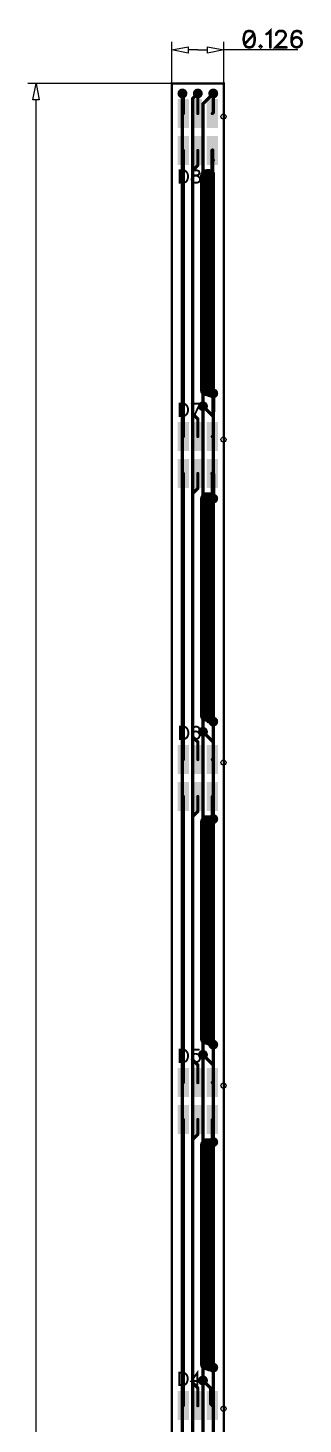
# Model space of a CAD drawing. Extents: x -0.35 to 0.35, y 0 to 6.85.
# Drawn here: x -0.315 to 0.354, y 3.45 to 6.853 of the extents above; entities that cross this region are included whole.
import ezdxf

# ---------------------------------------------------------------- set-up
doc = ezdxf.new("R2010")
doc.units = 0
for name, color, linetype in [('Board_Outline', 13, 'CONTINUOUS'), ('Bottom', 6, 'CONTINUOUS'), ('Drill_Bottom', 8, 'CONTINUOUS'), ('Drill_Top', 7, 'CONTINUOUS'), ('Top', 5, 'CONTINUOUS'), ('Top_Dimension', 14, 'CONTINUOUS'), ('Top_Mask', 3, 'CONTINUOUS'), ('Top_Paste', 4, 'CONTINUOUS'), ('Top_Silk', 2, 'CONTINUOUS')]:
    doc.layers.add(name, color=color, linetype=linetype)

msp = doc.modelspace()

# ---------------------------------------------------------------- linework, layer by layer
at = {"layer": 'Board_Outline', "linetype": 'CONTINUOUS', "const_width": 0.0055}
msp.add_lwpolyline([(0, 0), (0, 0.3787), (0.0354, 0.3787), (0.0354, 6.7173), (0.1614, 6.7173), (0.1614, 0.3787), (0.1969, 0.3787), (0.1969, 0), (0, 0)], dxfattribs=at)
at = {"layer": 'Bottom', "linetype": 'CONTINUOUS'}
for points, const_width in [([(0.0549, 6.6931, 1), (0.0669, 6.6931, 1), (0.0549, 6.6931, 1)], 0.012), ([(0.0924, 6.6931, 1), (0.1044, 6.6931, 1), (0.0924, 6.6931, 1)], 0.012), ([(0.1299, 6.6931, 1), (0.1419, 6.6931, 1), (0.1299, 6.6931, 1)], 0.012), ([(0.0589, 6.6931, 1), (0.0629, 6.6931, 1), (0.0589, 6.6931, 1)], 0.004), ([(0.0839, 6.6806, 1), (0.0879, 6.6806, 1), (0.0839, 6.6806, 1)], 0.004), ([(0.0839, 6.6806, 1), (0.0879, 6.6806, 1), (0.0839, 6.6806, 1)], 0.004), ([(0.0964, 6.6931, 1), (0.1004, 6.6931, 1), (0.0964, 6.6931, 1)], 0.004), ([(0.1089, 6.6681, 1), (0.1129, 6.6681, 1), (0.1089, 6.6681, 1)], 0.004), ([(0.1089, 6.6681, 1), (0.1129, 6.6681, 1), (0.1089, 6.6681, 1)], 0.004), ([(0.1339, 6.6931, 1), (0.1379, 6.6931, 1), (0.1339, 6.6931, 1)], 0.004), ([(0.1299, 5.9619, 1), (0.1419, 5.9619, 1), (0.1299, 5.9619, 1)], 0.012), ([(0.1299, 5.9619, 1), (0.1419, 5.9619, 1), (0.1299, 5.9619, 1)], 0.012), ([(0.1334, 5.9682, 1), (0.1384, 5.9682, 1), (0.1334, 5.9682, 1)], 0.005), ([(0.1334, 5.9619, 1), (0.1384, 5.9619, 1), (0.1334, 5.9619, 1)], 0.005), ([(0.1334, 5.9619, 1), (0.1384, 5.9619, 1), (0.1334, 5.9619, 1)], 0.005), ([(0.1049, 5.9307, 1), (0.1169, 5.9307, 1), (0.1049, 5.9307, 1)], 0.012), ([(0.1089, 5.9307, 1), (0.1129, 5.9307, 1), (0.1089, 5.9307, 1)], 0.004), ([(0.1089, 5.9307, 1), (0.1129, 5.9307, 1), (0.1089, 5.9307, 1)], 0.004), ([(0.1334, 5.9182, 1), (0.1384, 5.9182, 1), (0.1334, 5.9182, 1)], 0.005), ([(0.1339, 5.9182, 1), (0.1379, 5.9182, 1), (0.1339, 5.9182, 1)], 0.004), ([(0.1299, 5.7057, 1), (0.1419, 5.7057, 1), (0.1299, 5.7057, 1)], 0.012), ([(0.1299, 5.7057, 1), (0.1419, 5.7057, 1), (0.1299, 5.7057, 1)], 0.012), ([(0.1339, 5.7057, 1), (0.1379, 5.7057, 1), (0.1339, 5.7057, 1)], 0.004), ([(0.1299, 5.162, 1), (0.1419, 5.162, 1), (0.1299, 5.162, 1)], 0.012), ([(0.1049, 5.137, 1), (0.1169, 5.137, 1), (0.1049, 5.137, 1)], 0.012), ([(0.1089, 5.137, 1), (0.1129, 5.137, 1), (0.1089, 5.137, 1)], 0.004), ([(0.1089, 5.137, 1), (0.1129, 5.137, 1), (0.1089, 5.137, 1)], 0.004), ([(0.1339, 5.162, 1), (0.1379, 5.162, 1), (0.1339, 5.162, 1)], 0.004), ([(0.1299, 4.9245, 1), (0.1419, 4.9245, 1), (0.1299, 4.9245, 1)], 0.012), ([(0.1339, 4.9245, 1), (0.1379, 4.9245, 1), (0.1339, 4.9245, 1)], 0.004), ([(0.1049, 4.3496, 1), (0.1169, 4.3496, 1), (0.1049, 4.3496, 1)], 0.012), ([(0.1299, 4.3746, 1), (0.1419, 4.3746, 1), (0.1299, 4.3746, 1)], 0.012), ([(0.1339, 4.3746, 1), (0.1379, 4.3746, 1), (0.1339, 4.3746, 1)], 0.004), ([(0.1089, 4.3496, 1), (0.1129, 4.3496, 1), (0.1089, 4.3496, 1)], 0.004), ([(0.1089, 4.3496, 1), (0.1129, 4.3496, 1), (0.1089, 4.3496, 1)], 0.004), ([(0.1299, 4.1371, 1), (0.1419, 4.1371, 1), (0.1299, 4.1371, 1)], 0.012), ([(0.1339, 4.1371, 1), (0.1379, 4.1371, 1), (0.1339, 4.1371, 1)], 0.004), ([(0.1299, 3.5872, 1), (0.1419, 3.5872, 1), (0.1299, 3.5872, 1)], 0.012), ([(0.1339, 3.5872, 1), (0.1379, 3.5872, 1), (0.1339, 3.5872, 1)], 0.004), ([(0.1049, 3.5559, 1), (0.1169, 3.5559, 1), (0.1049, 3.5559, 1)], 0.012), ([(0.1089, 3.5559, 1), (0.1129, 3.5559, 1), (0.1089, 3.5559, 1)], 0.004), ([(0.1089, 3.5559, 1), (0.1129, 3.5559, 1), (0.1089, 3.5559, 1)], 0.004)]:
    msp.add_lwpolyline(points, format="xyb", dxfattribs=dict(at, const_width=const_width))
for points, const_width in [([(0.0609, 6.6931), (0.0609, 0.375)], 0.008), ([(0.0859, 6.6806), (0.0984, 6.6931)], 0.008), ([(0.0859, 0.35), (0.0859, 6.6806)], 0.008), ([(0.1109, 6.6681), (0.1359, 6.6931)], 0.008), ([(0.1109, 5.9307), (0.1109, 6.6681)], 0.008), ([(0.1359, 5.9619), (0.1359, 5.9682)], 0.01), ([(0.1359, 5.9619), (0.1359, 5.9182)], 0.01), ([(0.1109, 5.137), (0.1109, 5.9307)], 0.008), ([(0.1359, 5.9182), (0.1359, 5.7057)], 0.008), ([(0.1109, 4.3496), (0.1109, 5.137)], 0.008), ([(0.1359, 4.9245), (0.1359, 5.162)], 0.008), ([(0.1359, 4.1371), (0.1359, 4.3746)], 0.008), ([(0.1109, 3.5559), (0.1109, 4.3496)], 0.008), ([(0.1359, 3.3497), (0.1359, 3.5872)], 0.008), ([(0.1109, 2.7685), (0.1109, 3.5559)], 0.008)]:
    msp.add_lwpolyline(points, dxfattribs=dict(at, const_width=const_width))
at = {"layer": 'Drill_Bottom'}
for centre in [(0.0609, 6.6931), (0.0984, 6.6931), (0.1359, 6.6931), (0.1359, 5.9619), (0.1359, 5.9619), (0.1109, 5.9307), (0.1359, 5.7057), (0.1359, 5.7057), (0.1109, 5.137), (0.1359, 5.162), (0.1359, 4.9245), (0.1109, 4.3496), (0.1359, 4.3746), (0.1359, 4.1371), (0.1359, 3.5872), (0.1109, 3.5559)]:
    msp.add_circle(centre, 0.008, dxfattribs=at)
at = {"layer": 'Drill_Top'}
for centre in [(0.0609, 6.6931), (0.0984, 6.6931), (0.1359, 6.6931), (0.1359, 5.9619), (0.1359, 5.9619), (0.1109, 5.9307), (0.1359, 5.7057), (0.1359, 5.7057), (0.1109, 5.137), (0.1359, 5.162), (0.1359, 4.9245), (0.1109, 4.3496), (0.1359, 4.3746), (0.1359, 4.1371), (0.1359, 3.5872), (0.1109, 3.5559)]:
    msp.add_circle(centre, 0.008, dxfattribs=at)
at = {"layer": 'Top', "linetype": 'CONTINUOUS'}
for points, const_width in [([(0.0549, 6.6931, 1), (0.0669, 6.6931, 1), (0.0549, 6.6931, 1)], 0.012), ([(0.0924, 6.6931, 1), (0.1044, 6.6931, 1), (0.0924, 6.6931, 1)], 0.012), ([(0.1299, 6.6931, 1), (0.1419, 6.6931, 1), (0.1299, 6.6931, 1)], 0.012), ([(0.0589, 6.6931, 1), (0.0629, 6.6931, 1), (0.0589, 6.6931, 1)], 0.004), ([(0.061, 6.691, 1), (0.065, 6.691, 1), (0.061, 6.691, 1)], 0.004), ([(0.061, 6.691, 1), (0.065, 6.691, 1), (0.061, 6.691, 1)], 0.004), ([(0.0964, 6.6931, 1), (0.1004, 6.6931, 1), (0.0964, 6.6931, 1)], 0.004), ([(0.1339, 6.6931, 1), (0.1379, 6.6931, 1), (0.1339, 6.6931, 1)], 0.004), ([(0.061, 6.6443, 1), (0.065, 6.6443, 1), (0.061, 6.6443, 1)], 0.004), ([(0.0964, 6.6443, 1), (0.1004, 6.6443, 1), (0.0964, 6.6443, 1)], 0.004), ([(0.1319, 6.6443, 1), (0.1359, 6.6443, 1), (0.1319, 6.6443, 1)], 0.004), ([(0.1339, 6.6464, 1), (0.1379, 6.6464, 1), (0.1339, 6.6464, 1)], 0.004), ([(0.1339, 6.6464, 1), (0.1379, 6.6464, 1), (0.1339, 6.6464, 1)], 0.004), ([(0.061, 6.5541, 1), (0.065, 6.5541, 1), (0.061, 6.5541, 1)], 0.004), ([(0.0964, 6.5541, 1), (0.1004, 6.5541, 1), (0.0964, 6.5541, 1)], 0.004), ([(0.1314, 6.5541, 1), (0.1364, 6.5541, 1), (0.1314, 6.5541, 1)], 0.005), ([(0.1314, 6.5541, 1), (0.1364, 6.5541, 1), (0.1314, 6.5541, 1)], 0.005), ([(0.1314, 6.5541, 1), (0.1364, 6.5541, 1), (0.1314, 6.5541, 1)], 0.005), ([(0.1314, 6.5541, 1), (0.1364, 6.5541, 1), (0.1314, 6.5541, 1)], 0.005), ([(0.1319, 6.5541, 1), (0.1359, 6.5541, 1), (0.1319, 6.5541, 1)], 0.004), ([(0.1319, 6.5327, 1), (0.1359, 6.5327, 1), (0.1319, 6.5327, 1)], 0.004), ([(0.1319, 6.5327, 1), (0.1359, 6.5327, 1), (0.1319, 6.5327, 1)], 0.004), ([(0.1339, 6.5306, 1), (0.1379, 6.5306, 1), (0.1339, 6.5306, 1)], 0.004), ([(0.0839, 6.5056, 1), (0.0879, 6.5056, 1), (0.0839, 6.5056, 1)], 0.004), ([(0.0839, 6.5056, 1), (0.0879, 6.5056, 1), (0.0839, 6.5056, 1)], 0.004), ([(0.0964, 6.5181, 1), (0.1004, 6.5181, 1), (0.0964, 6.5181, 1)], 0.004), ([(0.0964, 6.5181, 1), (0.1004, 6.5181, 1), (0.0964, 6.5181, 1)], 0.004), ([(0.1102, 6.493, 1), (0.1227, 6.493, 1), (0.1102, 6.493, 1)], 0.0125), ([(0.1102, 6.493, 1), (0.1227, 6.493, 1), (0.1102, 6.493, 1)], 0.0125), ([(0.1133, 6.4961, 1), (0.1258, 6.4961, 1), (0.1133, 6.4961, 1)], 0.0125), ([(0.1133, 6.4961, 1), (0.1258, 6.4961, 1), (0.1133, 6.4961, 1)], 0.0125), ([(0.1217, 6.4961, 1), (0.1342, 6.4961, 1), (0.1217, 6.4961, 1)], 0.0125), ([(0.1217, 6.4961, 1), (0.1342, 6.4961, 1), (0.1217, 6.4961, 1)], 0.0125), ([(0.1314, 6.4973, 1), (0.1364, 6.4973, 1), (0.1314, 6.4973, 1)], 0.005), ([(0.1314, 6.4973, 1), (0.1364, 6.4973, 1), (0.1314, 6.4973, 1)], 0.005), ([(0.1272, 6.4931, 1), (0.1322, 6.4931, 1), (0.1272, 6.4931, 1)], 0.005), ([(0.1102, 5.9687, 1), (0.1227, 5.9687, 1), (0.1102, 5.9687, 1)], 0.0125), ([(0.1102, 5.9687, 1), (0.1227, 5.9687, 1), (0.1102, 5.9687, 1)], 0.0125), ([(0.1166, 5.9673, 1), (0.1291, 5.9673, 1), (0.1166, 5.9673, 1)], 0.0125), ([(0.1166, 5.9673, 1), (0.1291, 5.9673, 1), (0.1166, 5.9673, 1)], 0.0125), ([(0.1217, 5.9652, 1), (0.1342, 5.9652, 1), (0.1217, 5.9652, 1)], 0.0125), ([(0.1217, 5.9652, 1), (0.1342, 5.9652, 1), (0.1217, 5.9652, 1)], 0.0125), ([(0.1299, 5.9619, 1), (0.1419, 5.9619, 1), (0.1299, 5.9619, 1)], 0.012), ([(0.1299, 5.9619, 1), (0.1419, 5.9619, 1), (0.1299, 5.9619, 1)], 0.012), ([(0.1314, 5.964, 1), (0.1364, 5.964, 1), (0.1314, 5.964, 1)], 0.005), ([(0.1314, 5.964, 1), (0.1364, 5.964, 1), (0.1314, 5.964, 1)], 0.005), ([(0.1314, 5.964, 1), (0.1364, 5.964, 1), (0.1314, 5.964, 1)], 0.005), ([(0.1334, 5.9619, 1), (0.1384, 5.9619, 1), (0.1334, 5.9619, 1)], 0.005), ([(0.1049, 5.9307, 1), (0.1169, 5.9307, 1), (0.1049, 5.9307, 1)], 0.012), ([(0.1089, 5.9307, 1), (0.1129, 5.9307, 1), (0.1089, 5.9307, 1)], 0.004), ([(0.0839, 5.9119, 1), (0.0879, 5.9119, 1), (0.0839, 5.9119, 1)], 0.004), ([(0.0839, 5.9119, 1), (0.0879, 5.9119, 1), (0.0839, 5.9119, 1)], 0.004), ([(0.0964, 5.8994, 1), (0.1004, 5.8994, 1), (0.0964, 5.8994, 1)], 0.004), ([(0.0964, 5.8994, 1), (0.1004, 5.8994, 1), (0.0964, 5.8994, 1)], 0.004), ([(0.1339, 5.9057, 1), (0.1379, 5.9057, 1), (0.1339, 5.9057, 1)], 0.004), ([(0.1339, 5.9057, 1), (0.1379, 5.9057, 1), (0.1339, 5.9057, 1)], 0.004), ([(0.061, 5.8569, 1), (0.065, 5.8569, 1), (0.061, 5.8569, 1)], 0.004), ([(0.0964, 5.8569, 1), (0.1004, 5.8569, 1), (0.0964, 5.8569, 1)], 0.004), ([(0.1319, 5.8569, 1), (0.1359, 5.8569, 1), (0.1319, 5.8569, 1)], 0.004), ([(0.1339, 5.859, 1), (0.1379, 5.859, 1), (0.1339, 5.859, 1)], 0.004), ([(0.1339, 5.859, 1), (0.1379, 5.859, 1), (0.1339, 5.859, 1)], 0.004), ([(0.061, 5.7667, 1), (0.065, 5.7667, 1), (0.061, 5.7667, 1)], 0.004), ([(0.0964, 5.7667, 1), (0.1004, 5.7667, 1), (0.0964, 5.7667, 1)], 0.004), ([(0.1314, 5.7667, 1), (0.1364, 5.7667, 1), (0.1314, 5.7667, 1)], 0.005), ([(0.1319, 5.7667, 1), (0.1359, 5.7667, 1), (0.1319, 5.7667, 1)], 0.004), ([(0.1334, 5.7646, 1), (0.1384, 5.7646, 1), (0.1334, 5.7646, 1)], 0.005), ([(0.1334, 5.7646, 1), (0.1384, 5.7646, 1), (0.1334, 5.7646, 1)], 0.005), ([(0.0839, 5.7182, 1), (0.0879, 5.7182, 1), (0.0839, 5.7182, 1)], 0.004), ([(0.0839, 5.7182, 1), (0.0879, 5.7182, 1), (0.0839, 5.7182, 1)], 0.004), ([(0.0964, 5.7307, 1), (0.1004, 5.7307, 1), (0.0964, 5.7307, 1)], 0.004), ([(0.0964, 5.7307, 1), (0.1004, 5.7307, 1), (0.0964, 5.7307, 1)], 0.004), ([(0.1102, 5.7056, 1), (0.1227, 5.7056, 1), (0.1102, 5.7056, 1)], 0.0125), ([(0.1102, 5.7056, 1), (0.1227, 5.7056, 1), (0.1102, 5.7056, 1)], 0.0125), ([(0.1133, 5.7087, 1), (0.1258, 5.7087, 1), (0.1133, 5.7087, 1)], 0.0125), ([(0.1133, 5.7087, 1), (0.1258, 5.7087, 1), (0.1133, 5.7087, 1)], 0.0125), ([(0.1217, 5.7087, 1), (0.1342, 5.7087, 1), (0.1217, 5.7087, 1)], 0.0125), ([(0.1217, 5.7087, 1), (0.1342, 5.7087, 1), (0.1217, 5.7087, 1)], 0.0125), ([(0.1299, 5.7057, 1), (0.1419, 5.7057, 1), (0.1299, 5.7057, 1)], 0.012), ([(0.1299, 5.7057, 1), (0.1419, 5.7057, 1), (0.1299, 5.7057, 1)], 0.012), ([(0.1319, 5.7077, 1), (0.1359, 5.7077, 1), (0.1319, 5.7077, 1)], 0.004), ([(0.1319, 5.7077, 1), (0.1359, 5.7077, 1), (0.1319, 5.7077, 1)], 0.004), ([(0.1334, 5.7057, 1), (0.1384, 5.7057, 1), (0.1334, 5.7057, 1)], 0.005), ([(0.1339, 5.7057, 1), (0.1379, 5.7057, 1), (0.1339, 5.7057, 1)], 0.004), ([(0.1102, 5.1751, 1), (0.1227, 5.1751, 1), (0.1102, 5.1751, 1)], 0.0125), ([(0.1102, 5.1751, 1), (0.1227, 5.1751, 1), (0.1102, 5.1751, 1)], 0.0125), ([(0.1166, 5.1736, 1), (0.1291, 5.1736, 1), (0.1166, 5.1736, 1)], 0.0125), ([(0.1166, 5.1736, 1), (0.1291, 5.1736, 1), (0.1166, 5.1736, 1)], 0.0125), ([(0.1217, 5.1715, 1), (0.1342, 5.1715, 1), (0.1217, 5.1715, 1)], 0.0125), ([(0.1217, 5.1715, 1), (0.1342, 5.1715, 1), (0.1217, 5.1715, 1)], 0.0125), ([(0.1214, 5.1807, 1), (0.1254, 5.1807, 1), (0.1214, 5.1807, 1)], 0.004), ([(0.1299, 5.162, 1), (0.1419, 5.162, 1), (0.1299, 5.162, 1)], 0.012), ([(0.1049, 5.137, 1), (0.1169, 5.137, 1), (0.1049, 5.137, 1)], 0.012), ([(0.1089, 5.137, 1), (0.1129, 5.137, 1), (0.1089, 5.137, 1)], 0.004), ([(0.1214, 5.162, 1), (0.1254, 5.162, 1), (0.1214, 5.162, 1)], 0.004), ([(0.1214, 5.162, 1), (0.1254, 5.162, 1), (0.1214, 5.162, 1)], 0.004), ([(0.1339, 5.162, 1), (0.1379, 5.162, 1), (0.1339, 5.162, 1)], 0.004), ([(0.0839, 5.1245, 1), (0.0879, 5.1245, 1), (0.0839, 5.1245, 1)], 0.004), ([(0.0839, 5.1245, 1), (0.0879, 5.1245, 1), (0.0839, 5.1245, 1)], 0.004), ([(0.0964, 5.112, 1), (0.1004, 5.112, 1), (0.0964, 5.112, 1)], 0.004), ([(0.0964, 5.112, 1), (0.1004, 5.112, 1), (0.0964, 5.112, 1)], 0.004), ([(0.1339, 5.112, 1), (0.1379, 5.112, 1), (0.1339, 5.112, 1)], 0.004), ([(0.1339, 5.112, 1), (0.1379, 5.112, 1), (0.1339, 5.112, 1)], 0.004), ([(0.061, 5.0695, 1), (0.065, 5.0695, 1), (0.061, 5.0695, 1)], 0.004), ([(0.0964, 5.0695, 1), (0.1004, 5.0695, 1), (0.0964, 5.0695, 1)], 0.004), ([(0.1319, 5.0695, 1), (0.1359, 5.0695, 1), (0.1319, 5.0695, 1)], 0.004), ([(0.1339, 5.0716, 1), (0.1379, 5.0716, 1), (0.1339, 5.0716, 1)], 0.004), ([(0.1339, 5.0716, 1), (0.1379, 5.0716, 1), (0.1339, 5.0716, 1)], 0.004), ([(0.061, 4.9793, 1), (0.065, 4.9793, 1), (0.061, 4.9793, 1)], 0.004), ([(0.0964, 4.9793, 1), (0.1004, 4.9793, 1), (0.0964, 4.9793, 1)], 0.004), ([(0.1319, 4.9793, 1), (0.1359, 4.9793, 1), (0.1319, 4.9793, 1)], 0.004), ([(0.0839, 4.9308, 1), (0.0879, 4.9308, 1), (0.0839, 4.9308, 1)], 0.004), ([(0.0839, 4.9308, 1), (0.0879, 4.9308, 1), (0.0839, 4.9308, 1)], 0.004), ([(0.0964, 4.9433, 1), (0.1004, 4.9433, 1), (0.0964, 4.9433, 1)], 0.004), ([(0.0964, 4.9433, 1), (0.1004, 4.9433, 1), (0.0964, 4.9433, 1)], 0.004), ([(0.1299, 4.9245, 1), (0.1419, 4.9245, 1), (0.1299, 4.9245, 1)], 0.012), ([(0.1102, 4.9181, 1), (0.1227, 4.9181, 1), (0.1102, 4.9181, 1)], 0.0125), ([(0.1102, 4.9181, 1), (0.1227, 4.9181, 1), (0.1102, 4.9181, 1)], 0.0125), ([(0.1133, 4.9213, 1), (0.1258, 4.9213, 1), (0.1133, 4.9213, 1)], 0.0125), ([(0.1133, 4.9213, 1), (0.1258, 4.9213, 1), (0.1133, 4.9213, 1)], 0.0125), ([(0.1217, 4.9213, 1), (0.1342, 4.9213, 1), (0.1217, 4.9213, 1)], 0.0125), ([(0.1217, 4.9213, 1), (0.1342, 4.9213, 1), (0.1217, 4.9213, 1)], 0.0125), ([(0.1319, 4.9266, 1), (0.1359, 4.9266, 1), (0.1319, 4.9266, 1)], 0.004), ([(0.1319, 4.9266, 1), (0.1359, 4.9266, 1), (0.1319, 4.9266, 1)], 0.004), ([(0.1339, 4.9245, 1), (0.1379, 4.9245, 1), (0.1339, 4.9245, 1)], 0.004), ([(0.1102, 4.3877, 1), (0.1227, 4.3877, 1), (0.1102, 4.3877, 1)], 0.0125), ([(0.1102, 4.3877, 1), (0.1227, 4.3877, 1), (0.1102, 4.3877, 1)], 0.0125), ([(0.1166, 4.3862, 1), (0.1291, 4.3862, 1), (0.1166, 4.3862, 1)], 0.0125), ([(0.1166, 4.3862, 1), (0.1291, 4.3862, 1), (0.1166, 4.3862, 1)], 0.0125), ([(0.1217, 4.3841, 1), (0.1342, 4.3841, 1), (0.1217, 4.3841, 1)], 0.0125), ([(0.1217, 4.3841, 1), (0.1342, 4.3841, 1), (0.1217, 4.3841, 1)], 0.0125), ([(0.1277, 4.4058, 1), (0.1317, 4.4058, 1), (0.1277, 4.4058, 1)], 0.004), ([(0.1049, 4.3496, 1), (0.1169, 4.3496, 1), (0.1049, 4.3496, 1)], 0.012), ([(0.1299, 4.3746, 1), (0.1419, 4.3746, 1), (0.1299, 4.3746, 1)], 0.012), ([(0.1277, 4.3746, 1), (0.1317, 4.3746, 1), (0.1277, 4.3746, 1)], 0.004), ([(0.1277, 4.3746, 1), (0.1317, 4.3746, 1), (0.1277, 4.3746, 1)], 0.004), ([(0.1339, 4.3746, 1), (0.1379, 4.3746, 1), (0.1339, 4.3746, 1)], 0.004), ([(0.0839, 4.3371, 1), (0.0879, 4.3371, 1), (0.0839, 4.3371, 1)], 0.004), ([(0.0839, 4.3371, 1), (0.0879, 4.3371, 1), (0.0839, 4.3371, 1)], 0.004), ([(0.0964, 4.3246, 1), (0.1004, 4.3246, 1), (0.0964, 4.3246, 1)], 0.004), ([(0.0964, 4.3246, 1), (0.1004, 4.3246, 1), (0.0964, 4.3246, 1)], 0.004), ([(0.1089, 4.3496, 1), (0.1129, 4.3496, 1), (0.1089, 4.3496, 1)], 0.004), ([(0.1339, 4.3246, 1), (0.1379, 4.3246, 1), (0.1339, 4.3246, 1)], 0.004), ([(0.1339, 4.3246, 1), (0.1379, 4.3246, 1), (0.1339, 4.3246, 1)], 0.004), ([(0.1339, 4.2842, 1), (0.1379, 4.2842, 1), (0.1339, 4.2842, 1)], 0.004), ([(0.1339, 4.2842, 1), (0.1379, 4.2842, 1), (0.1339, 4.2842, 1)], 0.004), ([(0.061, 4.2821, 1), (0.065, 4.2821, 1), (0.061, 4.2821, 1)], 0.004), ([(0.0964, 4.2821, 1), (0.1004, 4.2821, 1), (0.0964, 4.2821, 1)], 0.004), ([(0.1319, 4.2821, 1), (0.1359, 4.2821, 1), (0.1319, 4.2821, 1)], 0.004), ([(0.061, 4.1919, 1), (0.065, 4.1919, 1), (0.061, 4.1919, 1)], 0.004), ([(0.0964, 4.1919, 1), (0.1004, 4.1919, 1), (0.0964, 4.1919, 1)], 0.004), ([(0.1319, 4.1919, 1), (0.1359, 4.1919, 1), (0.1319, 4.1919, 1)], 0.004), ([(0.0964, 4.1558, 1), (0.1004, 4.1558, 1), (0.0964, 4.1558, 1)], 0.004), ([(0.0964, 4.1558, 1), (0.1004, 4.1558, 1), (0.0964, 4.1558, 1)], 0.004), ([(0.0839, 4.1433, 1), (0.0879, 4.1433, 1), (0.0839, 4.1433, 1)], 0.004), ([(0.0839, 4.1433, 1), (0.0879, 4.1433, 1), (0.0839, 4.1433, 1)], 0.004), ([(0.1102, 4.1307, 1), (0.1227, 4.1307, 1), (0.1102, 4.1307, 1)], 0.0125), ([(0.1102, 4.1307, 1), (0.1227, 4.1307, 1), (0.1102, 4.1307, 1)], 0.0125), ([(0.1133, 4.1339, 1), (0.1258, 4.1339, 1), (0.1133, 4.1339, 1)], 0.0125), ([(0.1133, 4.1339, 1), (0.1258, 4.1339, 1), (0.1133, 4.1339, 1)], 0.0125), ([(0.1217, 4.1339, 1), (0.1342, 4.1339, 1), (0.1217, 4.1339, 1)], 0.0125), ([(0.1217, 4.1339, 1), (0.1342, 4.1339, 1), (0.1217, 4.1339, 1)], 0.0125), ([(0.1299, 4.1371, 1), (0.1419, 4.1371, 1), (0.1299, 4.1371, 1)], 0.012), ([(0.1319, 4.1392, 1), (0.1359, 4.1392, 1), (0.1319, 4.1392, 1)], 0.004), ([(0.1319, 4.1392, 1), (0.1359, 4.1392, 1), (0.1319, 4.1392, 1)], 0.004), ([(0.1339, 4.1371, 1), (0.1379, 4.1371, 1), (0.1339, 4.1371, 1)], 0.004), ([(0.1102, 3.594, 1), (0.1227, 3.594, 1), (0.1102, 3.594, 1)], 0.0125), ([(0.1102, 3.594, 1), (0.1227, 3.594, 1), (0.1102, 3.594, 1)], 0.0125), ([(0.1166, 3.5925, 1), (0.1291, 3.5925, 1), (0.1166, 3.5925, 1)], 0.0125), ([(0.1166, 3.5925, 1), (0.1291, 3.5925, 1), (0.1166, 3.5925, 1)], 0.0125), ([(0.1217, 3.5904, 1), (0.1342, 3.5904, 1), (0.1217, 3.5904, 1)], 0.0125), ([(0.1217, 3.5904, 1), (0.1342, 3.5904, 1), (0.1217, 3.5904, 1)], 0.0125), ([(0.1299, 3.5872, 1), (0.1419, 3.5872, 1), (0.1299, 3.5872, 1)], 0.012), ([(0.1339, 3.5872, 1), (0.1379, 3.5872, 1), (0.1339, 3.5872, 1)], 0.004), ([(0.1339, 3.5747, 1), (0.1379, 3.5747, 1), (0.1339, 3.5747, 1)], 0.004), ([(0.0839, 3.5497, 1), (0.0879, 3.5497, 1), (0.0839, 3.5497, 1)], 0.004), ([(0.0839, 3.5497, 1), (0.0879, 3.5497, 1), (0.0839, 3.5497, 1)], 0.004), ([(0.0964, 3.5372, 1), (0.1004, 3.5372, 1), (0.0964, 3.5372, 1)], 0.004), ([(0.0964, 3.5372, 1), (0.1004, 3.5372, 1), (0.0964, 3.5372, 1)], 0.004), ([(0.1049, 3.5559, 1), (0.1169, 3.5559, 1), (0.1049, 3.5559, 1)], 0.012), ([(0.1089, 3.5559, 1), (0.1129, 3.5559, 1), (0.1089, 3.5559, 1)], 0.004), ([(0.1277, 3.5372, 1), (0.1317, 3.5372, 1), (0.1277, 3.5372, 1)], 0.004), ([(0.1277, 3.5372, 1), (0.1317, 3.5372, 1), (0.1277, 3.5372, 1)], 0.004), ([(0.061, 3.4947, 1), (0.065, 3.4947, 1), (0.061, 3.4947, 1)], 0.004), ([(0.0964, 3.4947, 1), (0.1004, 3.4947, 1), (0.0964, 3.4947, 1)], 0.004), ([(0.1277, 3.4989, 1), (0.1317, 3.4989, 1), (0.1277, 3.4989, 1)], 0.004), ([(0.1277, 3.4989, 1), (0.1317, 3.4989, 1), (0.1277, 3.4989, 1)], 0.004), ([(0.1319, 3.4947, 1), (0.1359, 3.4947, 1), (0.1319, 3.4947, 1)], 0.004)]:
    msp.add_lwpolyline(points, format="xyb", dxfattribs=dict(at, const_width=const_width))
for points, const_width in [([(0.063, 6.691), (0.0609, 6.6931)], 0.008), ([(0.063, 6.6443), (0.063, 6.691)], 0.008), ([(0.0984, 6.6931), (0.0984, 6.6443)], 0.008), ([(0.1359, 6.6931), (0.1359, 6.6464)], 0.008), ([(0.1359, 6.6464), (0.1339, 6.6443)], 0.008), ([(0.063, 5.8569), (0.063, 6.5541)], 0.008), ([(0.0984, 6.5181), (0.0984, 6.5541)], 0.008), ([(0.1339, 6.5541), (0.1339, 6.4973)], 0.01), ([(0.1339, 6.5541), (0.1339, 5.964)], 0.01), ([(0.1339, 6.5541), (0.1339, 6.5541)], 0.01), ([(0.1339, 6.5541), (0.1339, 5.964)], 0.01), ([(0.1339, 6.5541), (0.1339, 6.5327)], 0.008), ([(0.1339, 6.5327), (0.1359, 6.5306)], 0.008), ([(0.0859, 6.5056), (0.0984, 6.5181)], 0.008), ([(0.0859, 5.9119), (0.0859, 6.5056)], 0.008), ([(0.1195, 6.4961), (0.1164, 6.493)], 0.025), ([(0.1164, 6.493), (0.1164, 5.9687)], 0.025), ([(0.1279, 6.4961), (0.1195, 6.4961)], 0.025), ([(0.1279, 5.9652), (0.1279, 6.4961)], 0.025), ([(0.1339, 6.4973), (0.1297, 6.4931)], 0.01), ([(0.1164, 5.9687), (0.1228, 5.9673)], 0.025), ([(0.1228, 5.9673), (0.1279, 5.9652)], 0.025), ([(0.1339, 5.964), (0.1359, 5.9619)], 0.01), ([(0.1109, 5.9307), (0.1359, 5.9057)], 0.008), ([(0.0984, 5.8994), (0.0859, 5.9119)], 0.008), ([(0.0984, 5.8569), (0.0984, 5.8994)], 0.008), ([(0.1359, 5.9057), (0.1359, 5.859)], 0.008), ([(0.1359, 5.859), (0.1339, 5.8569)], 0.008), ([(0.063, 5.0695), (0.063, 5.7667)], 0.008), ([(0.0984, 5.7307), (0.0984, 5.7667)], 0.008), ([(0.1359, 5.7646), (0.1339, 5.7667)], 0.01), ([(0.1339, 5.7077), (0.1339, 5.7667)], 0.008), ([(0.1359, 5.7057), (0.1359, 5.7646)], 0.01), ([(0.0859, 5.7182), (0.0984, 5.7307)], 0.008), ([(0.0859, 5.1245), (0.0859, 5.7182)], 0.008), ([(0.1196, 5.7087), (0.1164, 5.7056)], 0.025), ([(0.1164, 5.7056), (0.1164, 5.1751)], 0.025), ([(0.1279, 5.7087), (0.1196, 5.7087)], 0.025), ([(0.1279, 5.1715), (0.1279, 5.7087)], 0.025), ([(0.1359, 5.7057), (0.1339, 5.7077)], 0.008), ([(0.1164, 5.1751), (0.1228, 5.1736)], 0.025), ([(0.1228, 5.1736), (0.1279, 5.1715)], 0.025), ([(0.1234, 5.162), (0.1234, 5.1807)], 0.008), ([(0.1109, 5.137), (0.1359, 5.112)], 0.008), ([(0.1359, 5.162), (0.1234, 5.162)], 0.008), ([(0.0984, 5.112), (0.0859, 5.1245)], 0.008), ([(0.0984, 5.0695), (0.0984, 5.112)], 0.008), ([(0.1359, 5.112), (0.1359, 5.0716)], 0.008), ([(0.1359, 5.0716), (0.1339, 5.0695)], 0.008), ([(0.063, 4.2821), (0.063, 4.9793)], 0.008), ([(0.0984, 4.9433), (0.0984, 4.9793)], 0.008), ([(0.1339, 4.9793), (0.1339, 4.9266)], 0.008), ([(0.0859, 4.9308), (0.0984, 4.9433)], 0.008), ([(0.0859, 4.3371), (0.0859, 4.9308)], 0.008), ([(0.1196, 4.9213), (0.1164, 4.9181)], 0.025), ([(0.1164, 4.9181), (0.1164, 4.3877)], 0.025), ([(0.1279, 4.9213), (0.1196, 4.9213)], 0.025), ([(0.1279, 4.3841), (0.1279, 4.9213)], 0.025), ([(0.1339, 4.9266), (0.1359, 4.9245)], 0.008), ([(0.1164, 4.3877), (0.1228, 4.3862)], 0.025), ([(0.1228, 4.3862), (0.1279, 4.3841)], 0.025), ([(0.1297, 4.3746), (0.1297, 4.4058)], 0.008), ([(0.1359, 4.3746), (0.1297, 4.3746)], 0.008), ([(0.0984, 4.3246), (0.0859, 4.3371)], 0.008), ([(0.0984, 4.2821), (0.0984, 4.3246)], 0.008), ([(0.1109, 4.3496), (0.1359, 4.3246)], 0.008), ([(0.1359, 4.3246), (0.1359, 4.2842)], 0.008), ([(0.1359, 4.2842), (0.1339, 4.2821)], 0.008), ([(0.063, 3.4947), (0.063, 4.1919)], 0.008), ([(0.0984, 4.1558), (0.0984, 4.1919)], 0.008), ([(0.1339, 4.1919), (0.1339, 4.1392)], 0.008), ([(0.0859, 4.1433), (0.0984, 4.1558)], 0.008), ([(0.0859, 3.5497), (0.0859, 4.1433)], 0.008), ([(0.1196, 4.1339), (0.1164, 4.1307)], 0.025), ([(0.1164, 4.1307), (0.1164, 3.594)], 0.025), ([(0.1279, 4.1339), (0.1196, 4.1339)], 0.025), ([(0.1279, 3.5904), (0.1279, 4.1339)], 0.025), ([(0.1339, 4.1392), (0.1359, 4.1371)], 0.008), ([(0.1164, 3.594), (0.1228, 3.5925)], 0.025), ([(0.1228, 3.5925), (0.1279, 3.5904)], 0.025), ([(0.1359, 3.5872), (0.1359, 3.5747)], 0.008), ([(0.0984, 3.5372), (0.0859, 3.5497)], 0.008), ([(0.0984, 3.4947), (0.0984, 3.5372)], 0.008), ([(0.1109, 3.5559), (0.1297, 3.5372)], 0.008), ([(0.1297, 3.5372), (0.1297, 3.4989)], 0.008), ([(0.1297, 3.4989), (0.1339, 3.4947)], 0.008)]:
    msp.add_lwpolyline(points, dxfattribs=dict(at, const_width=const_width))
at = {"layer": 'Top'}
for points in [[(0.0531, 6.6758), (0.0728, 6.6758), (0.0531, 6.6128), (0.0728, 6.6128)], [(0.0925, 6.6758), (0.1043, 6.6758), (0.0925, 6.6128), (0.1043, 6.6128)], [(0.124, 6.6758), (0.1437, 6.6758), (0.124, 6.6128), (0.1437, 6.6128)], [(0.0531, 6.5856), (0.0728, 6.5856), (0.0531, 6.5226), (0.0728, 6.5226)], [(0.0925, 6.5856), (0.1043, 6.5856), (0.0925, 6.5226), (0.1043, 6.5226)], [(0.124, 6.5856), (0.1437, 6.5856), (0.124, 6.5226), (0.1437, 6.5226)], [(0.0531, 5.8884), (0.0728, 5.8884), (0.0531, 5.8254), (0.0728, 5.8254)], [(0.0925, 5.8884), (0.1043, 5.8884), (0.0925, 5.8254), (0.1043, 5.8254)], [(0.124, 5.8884), (0.1437, 5.8884), (0.124, 5.8254), (0.1437, 5.8254)], [(0.0531, 5.7982), (0.0728, 5.7982), (0.0531, 5.7352), (0.0728, 5.7352)], [(0.0925, 5.7982), (0.1043, 5.7982), (0.0925, 5.7352), (0.1043, 5.7352)], [(0.124, 5.7982), (0.1437, 5.7982), (0.124, 5.7352), (0.1437, 5.7352)], [(0.0531, 5.101), (0.0728, 5.101), (0.0531, 5.038), (0.0728, 5.038)], [(0.0925, 5.101), (0.1043, 5.101), (0.0925, 5.038), (0.1043, 5.038)], [(0.124, 5.101), (0.1437, 5.101), (0.124, 5.038), (0.1437, 5.038)], [(0.0531, 5.0108), (0.0728, 5.0108), (0.0531, 4.9478), (0.0728, 4.9478)], [(0.0925, 5.0108), (0.1043, 5.0108), (0.0925, 4.9478), (0.1043, 4.9478)], [(0.124, 5.0108), (0.1437, 5.0108), (0.124, 4.9478), (0.1437, 4.9478)], [(0.0531, 4.3136), (0.0728, 4.3136), (0.0531, 4.2506), (0.0728, 4.2506)], [(0.0925, 4.3136), (0.1043, 4.3136), (0.0925, 4.2506), (0.1043, 4.2506)], [(0.124, 4.3136), (0.1437, 4.3136), (0.124, 4.2506), (0.1437, 4.2506)], [(0.0531, 4.2234), (0.0728, 4.2234), (0.0531, 4.1604), (0.0728, 4.1604)], [(0.0925, 4.2234), (0.1043, 4.2234), (0.0925, 4.1604), (0.1043, 4.1604)], [(0.124, 4.2234), (0.1437, 4.2234), (0.124, 4.1604), (0.1437, 4.1604)], [(0.0531, 3.5262), (0.0728, 3.5262), (0.0531, 3.4632), (0.0728, 3.4632)], [(0.0925, 3.5262), (0.1043, 3.5262), (0.0925, 3.4632), (0.1043, 3.4632)], [(0.124, 3.5262), (0.1437, 3.5262), (0.124, 3.4632), (0.1437, 3.4632)]]:
    msp.add_solid(points, dxfattribs=at)
at = {"layer": 'Top_Dimension', "linetype": 'CONTINUOUS', "const_width": 0.0062}
for points in [[(0.2215, 6.8455), (0.2158, 6.8436), (0.212, 6.8379), (0.2101, 6.8283), (0.2101, 6.8226), (0.212, 6.813), (0.2158, 6.8073), (0.2215, 6.8054), (0.2253, 6.8054), (0.2311, 6.8073), (0.2349, 6.813), (0.2368, 6.8226), (0.2368, 6.8283), (0.2349, 6.8379), (0.2311, 6.8436), (0.2253, 6.8455), (0.2215, 6.8455)], [(0.2349, 6.8379), (0.212, 6.813)], [(0.2654, 6.8379), (0.2692, 6.8398), (0.275, 6.8455), (0.275, 6.8054)], [(0.2893, 6.8359), (0.2893, 6.8379), (0.2912, 6.8417), (0.2931, 6.8436), (0.2969, 6.8455), (0.3046, 6.8455), (0.3084, 6.8436), (0.3103, 6.8417), (0.3122, 6.8379), (0.3122, 6.834), (0.3103, 6.8302), (0.3065, 6.8245), (0.2873, 6.8054), (0.3141, 6.8054)], [(0.3494, 6.8398), (0.3475, 6.8436), (0.3418, 6.8455), (0.338, 6.8455), (0.3322, 6.8436), (0.3284, 6.8379), (0.3265, 6.8283), (0.3265, 6.8187), (0.3284, 6.8111), (0.3322, 6.8073), (0.338, 6.8054), (0.3399, 6.8054), (0.3456, 6.8073), (0.3494, 6.8111), (0.3513, 6.8168), (0.3513, 6.8187), (0.3494, 6.8245), (0.3456, 6.8283), (0.3399, 6.8302), (0.338, 6.8302), (0.3322, 6.8283), (0.3284, 6.8245), (0.3265, 6.8187)], [(0.2511, 6.8092), (0.2492, 6.8073), (0.2511, 6.8054), (0.253, 6.8073), (0.2511, 6.8092)]]:
    msp.add_lwpolyline(points, dxfattribs=at)
at = {"layer": 'Top_Dimension', "linetype": 'CONTINUOUS', "const_width": 0.0031}
for points in [[(0.22, 6.8455, 1), (0.2231, 6.8455, 1), (0.22, 6.8455, 1)], [(0.2334, 6.8379, 1), (0.2364, 6.8379, 1), (0.2334, 6.8379, 1)], [(0.2639, 6.8379, 1), (0.2669, 6.8379, 1), (0.2639, 6.8379, 1)], [(0.3479, 6.8398, 1), (0.351, 6.8398, 1), (0.3479, 6.8398, 1)], [(0.2104, 6.813, 1), (0.2135, 6.813, 1), (0.2104, 6.813, 1)], [(0.2496, 6.8092, 1), (0.2526, 6.8092, 1), (0.2496, 6.8092, 1)], [(0.2734, 6.8054, 1), (0.2765, 6.8054, 1), (0.2734, 6.8054, 1)], [(0.2877, 6.8359, 1), (0.2908, 6.8359, 1), (0.2877, 6.8359, 1)], [(0.3126, 6.8054, 1), (0.3157, 6.8054, 1), (0.3126, 6.8054, 1)], [(0.3249, 6.8187, 1), (0.328, 6.8187, 1), (0.3249, 6.8187, 1)]]:
    msp.add_lwpolyline(points, format="xyb", dxfattribs=at)
at = {"layer": 'Top_Dimension', "linetype": 'CONTINUOUS'}
for points in [[(0.0354, 6.7173), (0.0354, 6.819)], [(0.0354, 6.7993), (0.0748, 6.8072), (0.0748, 6.7914), (0.0354, 6.7993)], [(0.1614, 6.7993), (0.122, 6.7914), (0.122, 6.8072), (0.1614, 6.7993)], [(0.1614, 6.7173), (0.1614, 6.819)], [(0.0984, 6.7993), (0.0748, 6.7993)], [(0.0984, 6.7993), (0.122, 6.7993)], [(0.3421, 6.7993), (0.1614, 6.7993)], [(0.0354, 6.7173), (-0.315, 6.7173)], [(-0.2953, 6.7173), (-0.2874, 6.678), (-0.3032, 6.678), (-0.2953, 6.7173)], [(-0.2953, 3.3587), (-0.2953, 6.678)]]:
    msp.add_lwpolyline(points, dxfattribs=at)
at = {"layer": 'Top_Mask'}
for points in [[(0.0492, 6.6798), (0.0768, 6.6798), (0.0492, 6.6089), (0.0768, 6.6089)], [(0.0886, 6.6798), (0.1083, 6.6798), (0.0886, 6.6089), (0.1083, 6.6089)], [(0.1201, 6.6798), (0.1476, 6.6798), (0.1201, 6.6089), (0.1476, 6.6089)], [(0.0492, 6.5895), (0.0768, 6.5895), (0.0492, 6.5187), (0.0768, 6.5187)], [(0.0886, 6.5895), (0.1083, 6.5895), (0.0886, 6.5187), (0.1083, 6.5187)], [(0.1201, 6.5895), (0.1476, 6.5895), (0.1201, 6.5187), (0.1476, 6.5187)], [(0.0492, 5.8924), (0.0768, 5.8924), (0.0492, 5.8215), (0.0768, 5.8215)], [(0.0886, 5.8924), (0.1083, 5.8924), (0.0886, 5.8215), (0.1083, 5.8215)], [(0.1201, 5.8924), (0.1476, 5.8924), (0.1201, 5.8215), (0.1476, 5.8215)], [(0.0492, 5.8021), (0.0768, 5.8021), (0.0492, 5.7313), (0.0768, 5.7313)], [(0.0886, 5.8021), (0.1083, 5.8021), (0.0886, 5.7313), (0.1083, 5.7313)], [(0.1201, 5.8021), (0.1476, 5.8021), (0.1201, 5.7313), (0.1476, 5.7313)], [(0.0492, 5.105), (0.0768, 5.105), (0.0492, 5.0341), (0.0768, 5.0341)], [(0.0886, 5.105), (0.1083, 5.105), (0.0886, 5.0341), (0.1083, 5.0341)], [(0.1201, 5.105), (0.1476, 5.105), (0.1201, 5.0341), (0.1476, 5.0341)], [(0.0492, 5.0147), (0.0768, 5.0147), (0.0492, 4.9439), (0.0768, 4.9439)], [(0.0886, 5.0147), (0.1083, 5.0147), (0.0886, 4.9439), (0.1083, 4.9439)], [(0.1201, 5.0147), (0.1476, 5.0147), (0.1201, 4.9439), (0.1476, 4.9439)], [(0.0492, 4.3176), (0.0768, 4.3176), (0.0492, 4.2467), (0.0768, 4.2467)], [(0.0886, 4.3176), (0.1083, 4.3176), (0.0886, 4.2467), (0.1083, 4.2467)], [(0.1201, 4.3176), (0.1476, 4.3176), (0.1201, 4.2467), (0.1476, 4.2467)], [(0.0492, 4.2273), (0.0768, 4.2273), (0.0492, 4.1565), (0.0768, 4.1565)], [(0.0886, 4.2273), (0.1083, 4.2273), (0.0886, 4.1565), (0.1083, 4.1565)], [(0.1201, 4.2273), (0.1476, 4.2273), (0.1201, 4.1565), (0.1476, 4.1565)], [(0.0492, 3.5302), (0.0768, 3.5302), (0.0492, 3.4593), (0.0768, 3.4593)], [(0.0886, 3.5302), (0.1083, 3.5302), (0.0886, 3.4593), (0.1083, 3.4593)], [(0.1201, 3.5302), (0.1476, 3.5302), (0.1201, 3.4593), (0.1476, 3.4593)]]:
    msp.add_solid(points, dxfattribs=at)
at = {"layer": 'Top_Paste'}
for points in [[(0.0571, 6.6719), (0.0689, 6.6719), (0.0571, 6.6168), (0.0689, 6.6168)], [(0.0965, 6.6719), (0.1004, 6.6719), (0.0965, 6.6168), (0.1004, 6.6168)], [(0.128, 6.6719), (0.1398, 6.6719), (0.128, 6.6168), (0.1398, 6.6168)], [(0.0571, 6.5816), (0.0689, 6.5816), (0.0571, 6.5265), (0.0689, 6.5265)], [(0.0965, 6.5816), (0.1004, 6.5816), (0.0965, 6.5265), (0.1004, 6.5265)], [(0.128, 6.5816), (0.1398, 6.5816), (0.128, 6.5265), (0.1398, 6.5265)], [(0.0571, 5.8845), (0.0689, 5.8845), (0.0571, 5.8294), (0.0689, 5.8294)], [(0.0965, 5.8845), (0.1004, 5.8845), (0.0965, 5.8294), (0.1004, 5.8294)], [(0.128, 5.8845), (0.1398, 5.8845), (0.128, 5.8294), (0.1398, 5.8294)], [(0.0571, 5.7942), (0.0689, 5.7942), (0.0571, 5.7391), (0.0689, 5.7391)], [(0.0965, 5.7942), (0.1004, 5.7942), (0.0965, 5.7391), (0.1004, 5.7391)], [(0.128, 5.7942), (0.1398, 5.7942), (0.128, 5.7391), (0.1398, 5.7391)], [(0.0571, 5.0971), (0.0689, 5.0971), (0.0571, 5.042), (0.0689, 5.042)], [(0.0965, 5.0971), (0.1004, 5.0971), (0.0965, 5.042), (0.1004, 5.042)], [(0.128, 5.0971), (0.1398, 5.0971), (0.128, 5.042), (0.1398, 5.042)], [(0.0571, 5.0068), (0.0689, 5.0068), (0.0571, 4.9517), (0.0689, 4.9517)], [(0.0965, 5.0068), (0.1004, 5.0068), (0.0965, 4.9517), (0.1004, 4.9517)], [(0.128, 5.0068), (0.1398, 5.0068), (0.128, 4.9517), (0.1398, 4.9517)], [(0.0571, 4.3097), (0.0689, 4.3097), (0.0571, 4.2546), (0.0689, 4.2546)], [(0.0965, 4.3097), (0.1004, 4.3097), (0.0965, 4.2546), (0.1004, 4.2546)], [(0.128, 4.3097), (0.1398, 4.3097), (0.128, 4.2546), (0.1398, 4.2546)], [(0.0571, 4.2194), (0.0689, 4.2194), (0.0571, 4.1643), (0.0689, 4.1643)], [(0.0965, 4.2194), (0.1004, 4.2194), (0.0965, 4.1643), (0.1004, 4.1643)], [(0.128, 4.2194), (0.1398, 4.2194), (0.128, 4.1643), (0.1398, 4.1643)], [(0.0571, 3.5223), (0.0689, 3.5223), (0.0571, 3.4672), (0.0689, 3.4672)], [(0.0965, 3.5223), (0.1004, 3.5223), (0.0965, 3.4672), (0.1004, 3.4672)], [(0.128, 3.5223), (0.1398, 3.5223), (0.128, 3.4672), (0.1398, 3.4672)]]:
    msp.add_solid(points, dxfattribs=at)
at = {"layer": 'Top_Silk', "linetype": 'CONTINUOUS', "const_width": 0.0046}
for points in [[(0.0542, 6.5057), (0.0542, 6.4755), (0.0643, 6.4755), (0.0686, 6.477), (0.0714, 6.4798), (0.0729, 6.4827), (0.0743, 6.487), (0.0743, 6.4942), (0.0729, 6.4985), (0.0714, 6.5014), (0.0686, 6.5042), (0.0643, 6.5057), (0.0542, 6.5057)], [(0.0907, 6.5056), (0.0864, 6.5042), (0.085, 6.5014), (0.085, 6.4985), (0.0864, 6.4956), (0.0893, 6.4942), (0.095, 6.4927), (0.0993, 6.4913), (0.1022, 6.4884), (0.1036, 6.4856), (0.1036, 6.4813), (0.1022, 6.4784), (0.1008, 6.477), (0.0965, 6.4755), (0.0907, 6.4755), (0.0864, 6.477), (0.085, 6.4784), (0.0836, 6.4813), (0.0836, 6.4856), (0.085, 6.4884), (0.0879, 6.4913), (0.0922, 6.4927), (0.0979, 6.4942), (0.1008, 6.4956), (0.1022, 6.4985), (0.1022, 6.5014), (0.1008, 6.5042), (0.0965, 6.5056), (0.0907, 6.5056)], [(0.0542, 5.937), (0.0542, 5.9069), (0.0642, 5.9069), (0.0685, 5.9083), (0.0714, 5.9112), (0.0729, 5.914), (0.0743, 5.9183), (0.0743, 5.9255), (0.0729, 5.9298), (0.0714, 5.9327), (0.0685, 5.9356), (0.0642, 5.937), (0.0542, 5.937)], [(0.0893, 5.9069), (0.1036, 5.937), (0.0835, 5.937)], [(0.0549, 5.1496), (0.0549, 5.1195), (0.065, 5.1195), (0.0693, 5.1209), (0.0722, 5.1238), (0.0736, 5.1266), (0.075, 5.1309), (0.075, 5.1381), (0.0736, 5.1424), (0.0722, 5.1453), (0.0693, 5.1482), (0.065, 5.1496), (0.0549, 5.1496)], [(0.1015, 5.1453), (0.1001, 5.1481), (0.0958, 5.1496), (0.0929, 5.1496), (0.0886, 5.1481), (0.0857, 5.1438), (0.0843, 5.1367), (0.0843, 5.1295), (0.0857, 5.1238), (0.0886, 5.1209), (0.0929, 5.1195), (0.0943, 5.1195), (0.0986, 5.1209), (0.1015, 5.1238), (0.1029, 5.1281), (0.1029, 5.1295), (0.1015, 5.1338), (0.0986, 5.1367), (0.0943, 5.1381), (0.0929, 5.1381), (0.0886, 5.1367), (0.0857, 5.1338), (0.0843, 5.1295)], [(0.0542, 4.3622), (0.0542, 4.332), (0.0642, 4.332), (0.0685, 4.3335), (0.0714, 4.3364), (0.0729, 4.3392), (0.0743, 4.3435), (0.0743, 4.3507), (0.0729, 4.355), (0.0714, 4.3579), (0.0685, 4.3608), (0.0642, 4.3622), (0.0542, 4.3622)], [(0.1008, 4.3622), (0.0864, 4.3622), (0.085, 4.3493), (0.0864, 4.3507), (0.0907, 4.3521), (0.095, 4.3521), (0.0993, 4.3507), (0.1022, 4.3478), (0.1036, 4.3435), (0.1036, 4.3407), (0.1022, 4.3364), (0.0993, 4.3335), (0.095, 4.332), (0.0907, 4.332), (0.0864, 4.3335), (0.085, 4.3349), (0.0835, 4.3378)], [(0.0535, 3.5748), (0.0535, 3.5446), (0.0635, 3.5446), (0.0678, 3.5461), (0.0707, 3.549), (0.0721, 3.5518), (0.0736, 3.5561), (0.0736, 3.5633), (0.0721, 3.5676), (0.0707, 3.5705), (0.0678, 3.5734), (0.0635, 3.5748), (0.0535, 3.5748)], [(0.0972, 3.5446), (0.0972, 3.5748), (0.0828, 3.5547), (0.1044, 3.5547)]]:
    msp.add_lwpolyline(points, dxfattribs=at)
at = {"layer": 'Top_Silk', "linetype": 'CONTINUOUS', "const_width": 0.0023}
for points in [[(0.053, 6.5057, 1), (0.0554, 6.5057, 1), (0.053, 6.5057, 1)], [(0.0896, 6.5056, 1), (0.0919, 6.5056, 1), (0.0896, 6.5056, 1)], [(0.053, 5.937, 1), (0.0553, 5.937, 1), (0.053, 5.937, 1)], [(0.0824, 5.937, 1), (0.0847, 5.937, 1), (0.0824, 5.937, 1)], [(0.0881, 5.9069, 1), (0.0904, 5.9069, 1), (0.0881, 5.9069, 1)], [(0.0538, 5.1496, 1), (0.0561, 5.1496, 1), (0.0538, 5.1496, 1)], [(0.1003, 5.1453, 1), (0.1026, 5.1453, 1), (0.1003, 5.1453, 1)], [(0.0831, 5.1295, 1), (0.0854, 5.1295, 1), (0.0831, 5.1295, 1)], [(0.053, 4.3622, 1), (0.0553, 4.3622, 1), (0.053, 4.3622, 1)], [(0.0996, 4.3622, 1), (0.1019, 4.3622, 1), (0.0996, 4.3622, 1)], [(0.0824, 4.3378, 1), (0.0847, 4.3378, 1), (0.0824, 4.3378, 1)], [(0.0523, 3.5748, 1), (0.0546, 3.5748, 1), (0.0523, 3.5748, 1)], [(0.096, 3.5446, 1), (0.0984, 3.5446, 1), (0.096, 3.5446, 1)], [(0.1032, 3.5547, 1), (0.1055, 3.5547, 1), (0.1032, 3.5547, 1)]]:
    msp.add_lwpolyline(points, format="xyb", dxfattribs=at)
at = {"layer": 'Top_Silk'}
for centre in [(0.1609, 6.6367), (0.1609, 5.8493), (0.1609, 5.0619), (0.1609, 4.2745), (0.1609, 3.4871)]:
    msp.add_circle(centre, 0.0062, dxfattribs=at)

doc.saveas('drawing.dxf')
